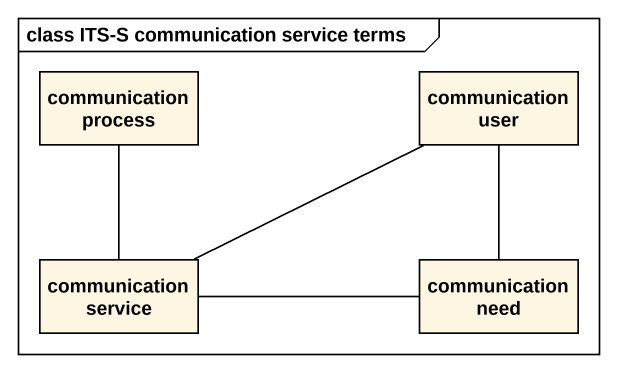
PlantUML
@startuml
mainframe class ITS-S communication service terms
hide circle
hide empty members
class "communication process" as communication_process
class "communication user" as communication_user
class "communication service" as communication_service
class "communication need" as communication_need
communication_process -- communication_service
communication_user -- communication_need
communication_service -right- communication_user
communication_service -right- communication_need
@enduml
